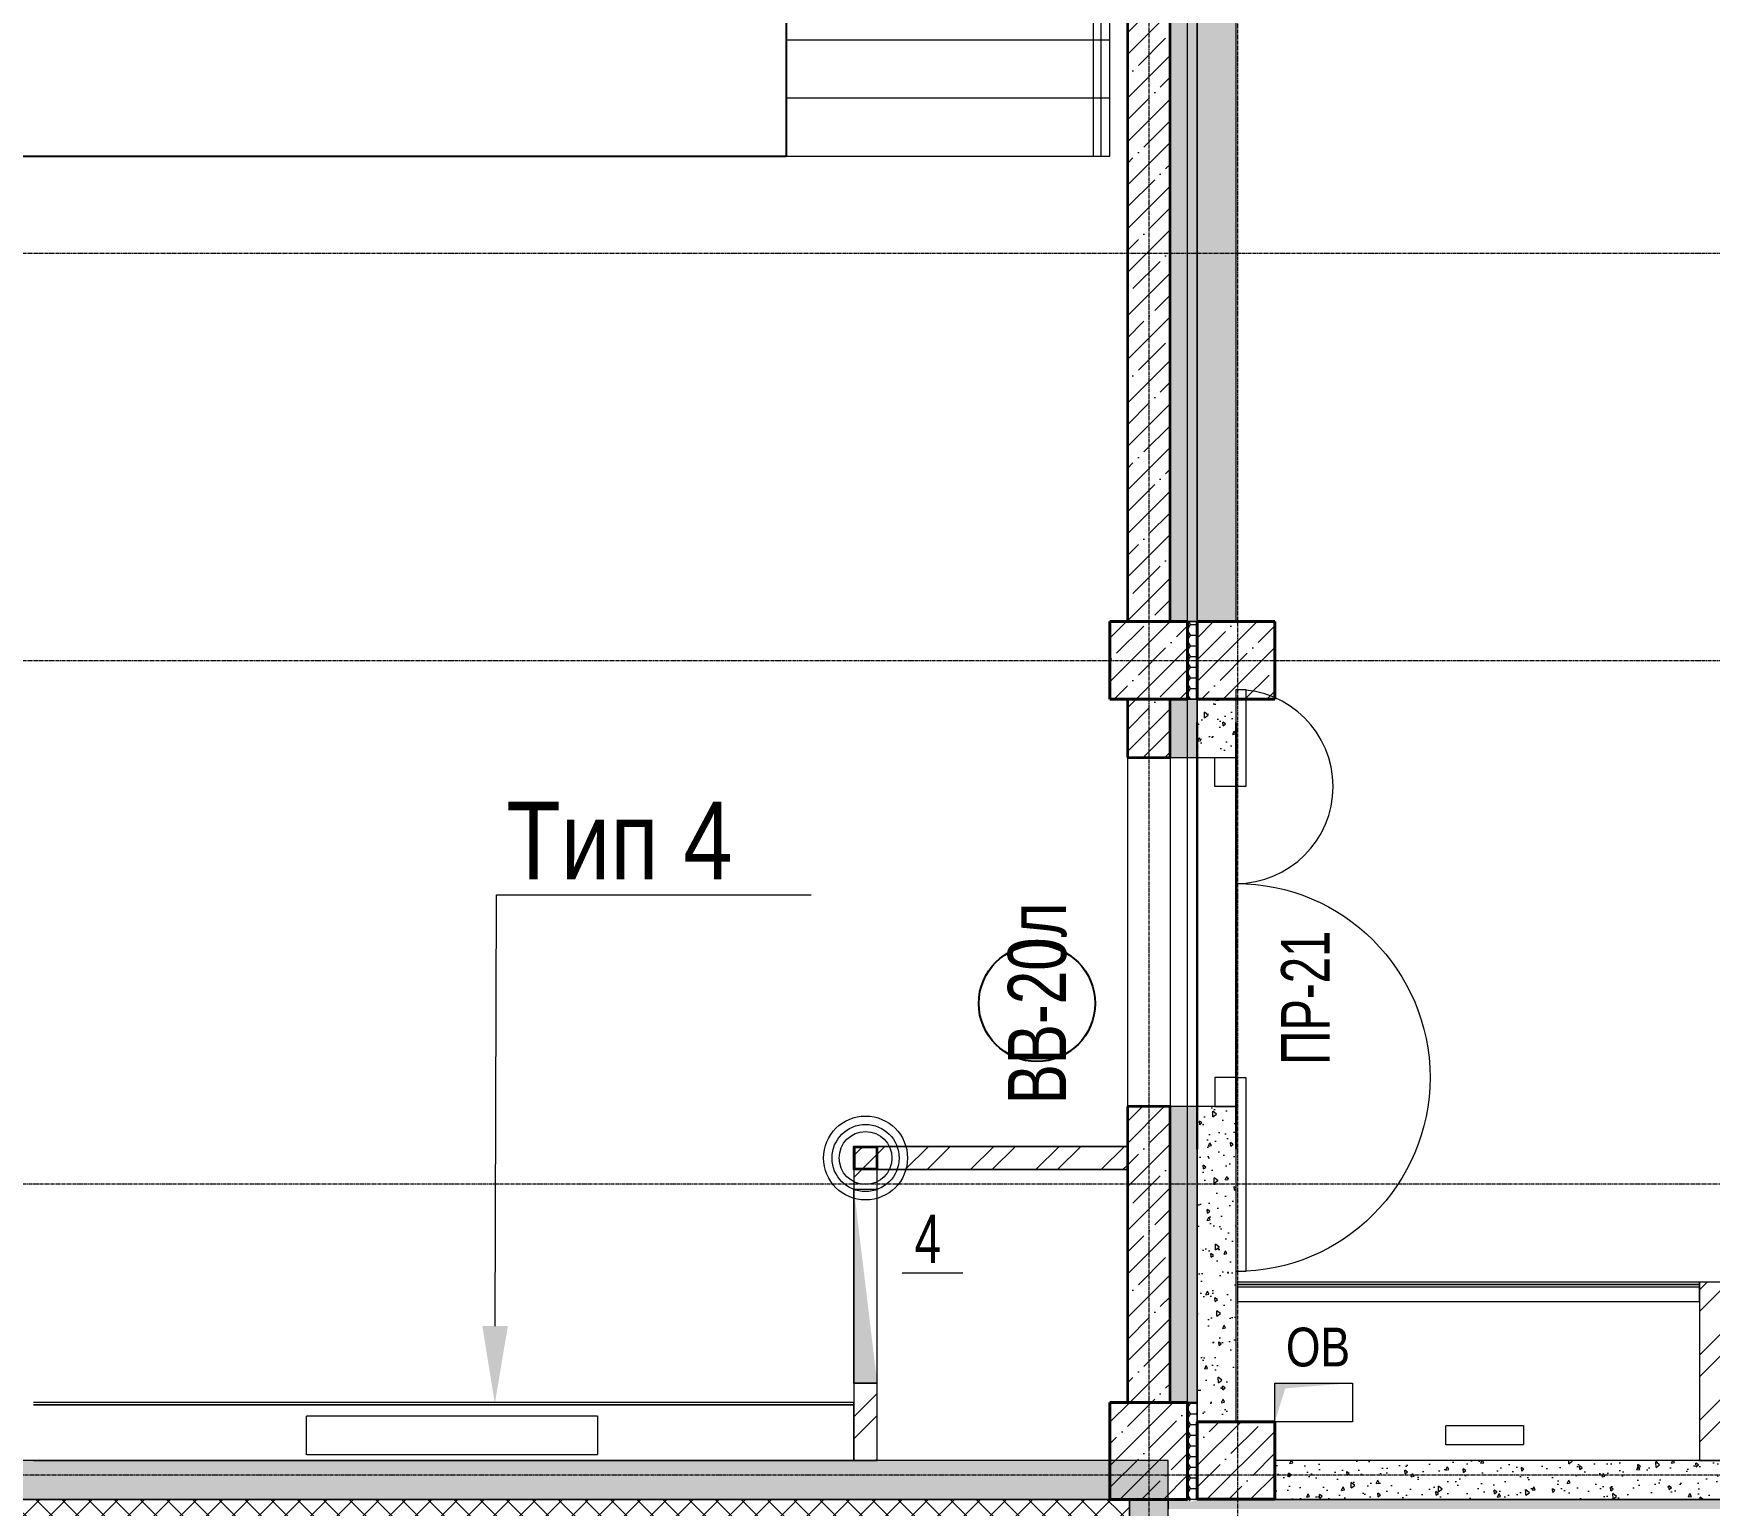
# Model space of a CAD drawing. Header units: millimetres. Extents: x -65509 to 912790, y 446 to 713294.
# Drawn here: x 182045 to 190686, y 195819 to 203407 of the extents above; entities that cross this region are included whole.
import ezdxf
from ezdxf import colors
from ezdxf.entities.mleader import LeaderData, LeaderLine
from ezdxf.enums import TextEntityAlignment as Align
from ezdxf.math import Vec2, Vec3

# ---------------------------------------------------------------- set-up
doc = ezdxf.new("R2010")
doc.units = ezdxf.units.MM
doc.linetypes.add('CENTER2', pattern=[28.575, 19.05, -3.175, 3.175, -3.175])
doc.linetypes.add('HIDDEN2', pattern=[4.7625, 3.175, -1.5875])
doc.layers.get('Defpoints').update_dxf_attribs({"color": 250})
for name, color, linetype, lineweight in [('A-Wall-Open', 250, 'Continuous', 5), ('АР_Витраж марка', 250, 'Continuous', 9), ('АР_Двери_витраж', 250, 'Continuous', 9), ('АР_Колонны', 250, 'Continuous', 30), ('АР_Отв. марка', 250, 'Continuous', 9), ('АР_Стены ЖБ', 250, 'Continuous', 35), ('АР_Стены кирпич', 250, 'Continuous', 20), ('АР_Стены ПЕНОблок', 250, 'Continuous', 20), ('АР_Стены_дефшов', 250, 'Continuous', 0), ('АР_Утеплитель', 250, 'Continuous', 0), ('АР_Ф_ЛК', 250, 'Continuous', 5), ('АР_Штриховка', 250, 'Continuous', 0), ('Зашивка радиаторов тип 4 (акустик панели_мет.экран с перфор)', 250, 'Continuous', 25), ('Зашивки ГКЛ на всю высоту', 250, 'Continuous', 25), ('КМ_Фахверки', 250, 'Continuous', 25), ('ОВ_Отверстия', 250, 'Continuous', 5), ('ОВ_Отопление', 250, 'Continuous', 5), ('Размеры зашивки ГКЛ', 250, 'Continuous', 0), ('РД_Оси_100', 250, 'Continuous', 0)]:
    doc.layers.add(name, color=color, linetype=linetype, lineweight=lineweight)
for name, color, linetype, lineweight, plot in [('АР_Делит', 250, 'Continuous', 0, False), ('РД_Проем', 250, 'Continuous', 0, False), ('РД_проем_инж перемыч_подсчет', 250, 'Continuous', 30, False)]:
    doc.layers.add(name, color=color, linetype=linetype, lineweight=lineweight, plot=plot)
doc.layers.add('АР_Отопительные приборы', color=1, linetype='HIDDEN2', lineweight=0, true_color=0xff0000)
for name, color, linetype in [('ЛК_Открытая', 250, 'Continuous'), ('РД_Витраж_вн', 250, 'Continuous'), ('РД_Перемычка инж проемов', 250, 'Continuous')]:
    doc.layers.add(name, color=color, linetype=linetype)
doc.styles.add('Arial0', font='arial.ttf')
doc.styles.add('Arial_09', font='ARIALN.TTF', dxfattribs={"width": 0.9})
doc.styles.add('style1', font='ARIALN.TTF')
doc.styles.add('ккк', font='isocpeur.ttf', dxfattribs={"width": 0.85, "oblique": 15})
pattern_1 = [(45, (142195.16, 127275.07), (-112.2532, 112.2532), []), (45, (142307.41, 127275.07), (-112.2532, 112.2532), [198.4375, -39.6875, 0, -39.6875])]
pattern_2 = [(45, (142195.16, 127275.07), (-168.3798, 168.3798), []), (45, (142307.4, 127275.07), (-168.3798, 168.3798), [])]
pattern_3 = [(360, (142195.157, 127275.073), (47.625, 27.4963065), [31.75, -63.5]), (120, (142195.157, 127275.073), (-47.625, 27.496307), [31.75, -63.5]), (60, (142195.157, 127275.073), (1e-07, 54.992613), [-63.5, 31.75])]

# ---------------------------------------------------------------- blocks, each defined once
blk = doc.blocks.new('СОШ_2200_АР_ОСИ_М100_28.05.24')
at = {"layer": 'РД_Оси_100', "linetype": 'CENTER2'}
for p, q in [((-5954.958, 75000), (119910, 75000)), ((-5954.958, 72900), (95715.503, 72900))]:
    blk.add_line(p, q, dxfattribs=at)
for points in [[(45530, 139938.679), (45600, 139538.679), (45600, -6163.457)], [(46060, -6163.105), (46060, 139538.679), (46130, 139938.679)], [(119910, 70200), (-5954.958, 70200)], [(95715.503, 68700), (-5454.958, 68700), (-5954.958, 68850)]]:
    blk.add_lwpolyline(points, dxfattribs=at)
blk = doc.blocks.new('ЛК_открытая 1 эт 1500')
at = {"layer": 'АР_Ф_ЛК', "color": 5, "lineweight": 0}
for p, q in [((-920, 0), (-920, 2654.3)), ((-920, 2400), (-343.1, 2400)), ((-920, 2100), (337.5, 2100)), ((665, 0), (665, 1955.7)), ((705, 0), (705, 1938)), ((750, 0), (750, 1918.2)), ((-920, 1800), (750, 1800)), ((-920, 1500), (750, 1500)), ((-920, 1200), (750, 1200)), ((-920, 900), (750, 900)), ((-920, 600), (750, 600)), ((-920, 300), (750, 300)), ((-920, 0), (750, 0))]:
    blk.add_line(p, q, dxfattribs=at)
blk.add_lwpolyline([(750, 1918.2), (161.9, 2177.4), (-15.5, 2084.9), (110.5, 2370.8), (-66.9, 2278.2), (-920, 2654.3)], dxfattribs=at)
at = {"layer": 'АР_Ф_ЛК', "lineweight": 0}
blk.add_lwpolyline([(-85, 2070.6, 0, 150, 0), (-85, 1604.4, 0, 0, 0), (-85, 0, 0, 0, 0)], format="xyseb", dxfattribs=at)
blk = doc.blocks.new('otv')
at = {"linetype": 'Continuous'}
blk.add_lwpolyline([(0, -1), (0, 0), (1, 0), (1, -1)], close=True, dxfattribs=at)
blk.add_solid([(0, -1), (0, 0), (0.135, -0.137), (1, 0)], dxfattribs=at)
blk = doc.blocks.new('Ф_крпич 120')
at = {"layer": 'АР_Делит', "color": 1}
for radius in [216.3, 173, 136.2]:
    blk.add_circle((60, -60), radius, dxfattribs=at)
at = {"layer": 'КМ_Фахверки'}
blk.add_lwpolyline([(0, 0), (120, 0), (120, -120), (0, -120)], close=True, dxfattribs=at)
at = {"layer": 'КМ_Фахверки', "lineweight": 5}
blk.add_lwpolyline([(6, -6), (114, -6), (114, -114), (6, -114)], close=True, dxfattribs=at)
blk = doc.blocks.new('MOK-МаркаПроема инж.')
blk.add_line((-1.328, -1.754), (1.802, -1.754))
at = {"color": 0, "style": 'Arial0', "width": 0.7}
blk.add_attdef('АР-ПРОЕМ:Коробка', text='', height=2.5, dxfattribs=at).set_placement((0, 0), align=Align.MIDDLE)
blk = doc.blocks.new('МаркаВитража1')
at = {"layer": 'Defpoints'}
blk.add_circle((0, 0), 3, dxfattribs=at)
at = {"color": 0, "linetype": 'ByBlock', "lineweight": -2, "style": 'Arial_09', "width": 0.9}
blk.add_attdef('АР-ОКНО:НАИМЕНОВАНИЕ', text='', height=3, dxfattribs=at).set_placement((0, 0), align=Align.MIDDLE)
blk = doc.blocks.new('MOK-МаркаПеремычки')
at = {"color": 0, "style": 'ккк', "oblique": 15, "width": 0.85}
blk.add_attdef('АР-ПРОЕМ:ПЕРЕМЫЧКА', text='', height=2.5, dxfattribs=at).set_placement((0, 0), align=Align.MIDDLE)

msp = doc.modelspace()

# ---------------------------------------------------------------- hatches: boundary and pattern name
at = {"layer": 'АР_Штриховка', "linetype": 'Continuous', "lineweight": 5}
h = msp.add_hatch(dxfattribs=at)
h.set_pattern_fill('ANSI35', color=256, scale=25, angle=-360, style=0)
h.set_pattern_definition([(45, (142195.16, 127275.07), (-112.2532, 112.2532), []), (45, (142307.41, 127275.07), (-112.2532, 112.2532), [198.4375, -39.6875, 0, -39.6875])])
h.paths.add_polyline_path([(187905.157, 205975.073), (187685.157, 205975.073), (187685.157, 200375.073), (187905.157, 200375.073)], flags=0)
at = {"layer": 'АР_Штриховка', "linetype": 'Continuous', "lineweight": 0}
h = msp.add_hatch(dxfattribs=at)
h.set_pattern_fill('HONEY', color=256, scale=10, angle=-360, style=0)
h.set_pattern_definition(pattern_3)
h.paths.add_polyline_path([(188045.157, 205975.073), (187905.157, 205975.073), (187905.157, 200375.073), (188045.157, 200375.073)], flags=0)
h = msp.add_hatch(dxfattribs=at)
h.set_pattern_fill('AR-CONC', color=256, angle=-315, style=0)
h.set_pattern_definition([(95, (142195.16, 127275.07), (140.09465, 117.55338), [19.05, -209.55]), (40, (142195.16, 127275.07), (-160.01845, 110.17673), [15.24, -167.6406]), (145.45144, (142206.83, 127284.87), (-19.9238, 227.7301), [16.19, -178.09024]), (91.1842, (142159.24, 127311), (221.41024, 161.9534), [28.575, -314.325]), (141.63556, (142177.7, 127324.5), (-7.0866, 342.8268), [24.285, -267.1356]), (36.18415, (142159.24, 127311), (-7.0866, 342.8268), [22.86, -251.4597]), (66, (142186.18, 127319.97), (179.51998, 34.89515), [19.05, -209.55]), (11, (142186.18, 127319.97), (-86.53993, 173.9412), [15.24, -167.64]), (116.45145, (142201.14, 127322.88), (92.98005, 208.83634), [16.19, -178.08994]), (82.5, (142195.16, 127275.07), (-57.60547, 61.973414), [0, -165.608, 0, -170.18, 0, -168.275]), (52.5, (142195.16, 127275.07), (-23.58973, 118.087), [0, -97.028, 0, -161.798, 0, -64.135]), (12.5, (142155.105, 127235.02), (99.927863, 91.826196), [0, -63.5, 0, -198.12, 0, -262.89]), (2.5, (142137.14, 127217.06), (86.7639, 122.7224), [0, -82.55, 0, -131.572, 0, -186.69])])
h.paths.add_polyline_path([(188245.383, 205975.077), (188045.383, 205975.073), (188045.513, 200375.073), (188245.513, 200375.077)], flags=0)
at = {"layer": 'АР_Штриховка', "linetype": 'Continuous', "lineweight": 5}
h = msp.add_hatch(dxfattribs=at)
h.set_pattern_fill('ANSI35', color=256, scale=25, style=0)
h.set_pattern_definition(pattern_1)
h.paths.add_polyline_path([(187595.157, 199975.073), (187995.157, 199975.073), (187995.157, 200375.073), (187595.157, 200375.073)], flags=0)
at = {"layer": 'АР_Штриховка', "linetype": 'Continuous', "lineweight": 0}
h = msp.add_hatch(dxfattribs=at)
h.set_pattern_fill('HONEY', color=256, scale=10, angle=-360, style=0)
h.set_pattern_definition(pattern_3)
h.paths.add_polyline_path([(188045.157, 200375.073), (187995.157, 200375.073), (187995.157, 199975.073), (188045.157, 199975.073)], flags=0)
at = {"layer": 'АР_Штриховка', "linetype": 'Continuous', "lineweight": 5}
h = msp.add_hatch(dxfattribs=at)
h.set_pattern_fill('ANSI35', color=256, scale=25, style=0)
h.set_pattern_definition(pattern_1)
h.paths.add_polyline_path([(188045.307, 199975.073), (188445.307, 199975.073), (188445.307, 200375.073), (188045.307, 200375.073)], flags=0)
h = msp.add_hatch(dxfattribs=at)
h.set_pattern_fill('ANSI35', color=256, scale=25, angle=-360, style=0)
h.set_pattern_definition(pattern_1)
h.paths.add_polyline_path([(187905.157, 199975.073), (187685.157, 199975.073), (187685.157, 199675.073), (187905.157, 199675.073)], flags=0)
h.paths.add_polyline_path([(187905.157, 197875.073), (187685.157, 197875.073), (187685.157, 196350.073), (187905.157, 196350.073)], flags=0)
at = {"layer": 'АР_Штриховка', "linetype": 'Continuous', "lineweight": 0}
h = msp.add_hatch(dxfattribs=at)
h.set_pattern_fill('HONEY', color=256, scale=10, angle=-360, style=0)
h.set_pattern_definition(pattern_3)
h.paths.add_polyline_path([(188045.157, 199975.073), (187905.157, 199975.073), (187905.157, 199675.068), (188045.157, 199675.068)], flags=0)
h.paths.add_polyline_path([(188045.157, 197875.065), (187905.157, 197875.065), (187905.157, 196350.073), (188045.157, 196350.073)], flags=0)
h = msp.add_hatch(dxfattribs=at)
h.set_pattern_fill('AR-CONC', color=256, angle=-315, style=0)
h.set_pattern_definition([(95, (142195.16, 127275.07), (140.09465, 117.55338), [19.05, -209.55]), (40, (142195.16, 127275.07), (-160.01845, 110.17673), [15.24, -167.6406]), (145.45144, (142206.83, 127284.87), (-19.9238, 227.7301), [16.19, -178.09024]), (91.1842, (142159.24, 127311), (221.41024, 161.9534), [28.575, -314.325]), (141.63556, (142177.7, 127324.5), (-7.0866, 342.8268), [24.285, -267.1356]), (36.18415, (142159.24, 127311), (-7.0866, 342.8268), [22.86, -251.4597]), (66, (142186.18, 127319.97), (179.51998, 34.89515), [19.05, -209.55]), (11, (142186.18, 127319.97), (-86.53993, 173.9412), [15.24, -167.64]), (116.45145, (142201.14, 127322.88), (92.98005, 208.83634), [16.19, -178.08994]), (82.5, (142195.16, 127275.07), (-57.60547, 61.973414), [0, -165.608, 0, -170.18, 0, -168.275]), (52.5, (142195.16, 127275.07), (-23.58973, 118.087), [0, -97.028, 0, -161.798, 0, -64.135]), (12.5, (142155.105, 127235.02), (99.927863, 91.826196), [0, -63.5, 0, -198.12, 0, -262.89]), (2.5, (142137.14, 127217.06), (86.7639, 122.7224), [0, -82.55, 0, -131.572, 0, -186.69])])
h.paths.add_polyline_path([(188245.382, 199975.081), (188045.382, 199975.073), (188045.394, 199675.074), (188245.394, 199675.082)], flags=0)
h.paths.add_polyline_path([(188245.467, 197875.073), (188045.467, 197875.065), (188045.532, 196250.073), (188245.532, 196250.081)], flags=0)
h = msp.add_hatch(dxfattribs=at)
h.set_pattern_fill('ANSI32', color=256, scale=25, style=0)
h.set_pattern_definition([(45, (142195.16, 127275.07), (-168.3798, 168.3798), []), (45, (142307.4, 127275.07), (-168.3798, 168.3798), [])])
h.paths.add_polyline_path([(186275.157, 196050.077), (186395.157, 196050.077), (186395.157, 196450.073), (186275.157, 196450.073)], flags=0)
h.paths.add_polyline_path([(186275.157, 197450.073), (186395.157, 197450.073), (186395.157, 197550.073), (186275.157, 197670.073)], flags=0)
h = msp.add_hatch(dxfattribs=at)
h.set_pattern_fill('ANSI32', color=256, scale=25, style=0)
h.set_pattern_definition(pattern_2)
h.paths.add_polyline_path([(186275.157, 197670.073), (186395.157, 197550.073), (187685.157, 197550.073), (187685.157, 197670.073)], flags=0)
h = msp.add_hatch(dxfattribs=at)
h.set_pattern_fill('ANSI32', color=256, scale=25, style=0)
h.set_pattern_definition([(45, (142195.16, 127275.07), (-168.3798, 168.3798), []), (45, (142307.4, 127275.07), (-168.3798, 168.3798), [])])
h.paths.add_polyline_path([(190635.15, 196050.079), (190755.15, 196050.079), (190755.15, 196850.073), (190635.15, 196970.073)], flags=0)
h = msp.add_hatch(dxfattribs=at)
h.set_pattern_fill('ANSI32', color=256, scale=25, style=0)
h.set_pattern_definition(pattern_2)
h.paths.add_polyline_path([(190635.15, 196970.073), (190755.15, 196850.073), (192235.157, 196850.073), (192355.157, 196970.073)], flags=0)
at = {"layer": 'АР_Штриховка', "linetype": 'Continuous', "lineweight": 5}
h = msp.add_hatch(dxfattribs=at)
h.set_pattern_fill('ANSI35', color=256, scale=25, style=0)
h.set_pattern_definition(pattern_1)
h.paths.add_polyline_path([(187595.157, 195850.073), (187995.157, 195850.073), (187995.157, 196350.073), (187595.157, 196350.073)], flags=0)
at = {"layer": 'АР_Штриховка', "linetype": 'Continuous', "lineweight": 0}
h = msp.add_hatch(dxfattribs=at)
h.set_pattern_fill('HONEY', color=256, scale=10, angle=-360, style=0)
h.set_pattern_definition([(360, (142195.157, 127275.073), (47.625, 27.496306), [31.75, -63.5]), (120, (142195.157, 127275.073), (-47.625, 27.496307), [31.75, -63.5]), (60, (142195.157, 127275.073), (1e-07, 54.992613), [-63.5, 31.75])])
h.paths.add_polyline_path([(188045.157, 196350.088), (187995.157, 196350.073), (187995.309, 195850.073), (188011.98, 195837.573), (188045.309, 195850.073)], flags=0)
at = {"layer": 'АР_Штриховка', "linetype": 'Continuous', "lineweight": 5}
h = msp.add_hatch(dxfattribs=at)
h.set_pattern_fill('ANSI35', color=256, scale=25, style=0)
h.set_pattern_definition(pattern_1)
h.paths.add_polyline_path([(188045.307, 195850.554), (188445.307, 195850.554), (188445.307, 196250.554), (188045.307, 196250.554)], flags=0)
at = {"layer": 'АР_Штриховка', "linetype": 'Continuous', "lineweight": 0}
h = msp.add_hatch(dxfattribs=at)
h.set_pattern_fill('AR-CONC', color=256, style=0)
h.set_pattern_definition([(50, (142195.16, 127275.07), (182.18467, -15.93909), [19.05, -209.55]), (355, (142195.16, 127275.07), (-35.24342, 191.05685), [15.24, -167.6406]), (100.45144, (142210.34, 127273.74), (146.94125, 175.11775), [16.19, -178.09024]), (46.1842, (142195.16, 127325.87), (271.07904, -42.0423), [28.575, -314.325]), (96.63556, (142217.75, 127322.37), (237.4041, 247.4261), [24.285, -267.1356]), (351.18415, (142195.16, 127325.87), (237.4041, 247.4261), [22.86, -251.4597]), (21, (142220.56, 127313.17), (151.6144, -102.2652), [19.05, -209.55]), (326, (142220.56, 127313.17), (61.80203, 184.18797), [15.24, -167.64]), (71.45145, (142233.2, 127304.65), (213.41642, 81.92277), [16.19, -178.08994]), (37.5, (142195.16, 127275.07), (3.088603, 84.55504), [0, -165.608, 0, -170.18, 0, -168.275]), (7.5, (142195.16, 127275.07), (66.81966, 100.18057), [0, -97.028, 0, -161.798, 0, -64.135]), (327.5, (142138.515, 127275.07), (135.590595, -5.728744), [0, -63.5, 0, -198.12, 0, -262.89]), (317.5, (142113.12, 127275.07), (148.12918, 25.42649), [0, -82.55, 0, -131.572, 0, -186.69])])
h.paths.add_polyline_path([(187695.157, 195850.077), (187895.157, 196050.077), (168995.157, 196050.077), (168995.157, 195850.077)], flags=0)
h.paths.add_polyline_path([(166595.157, 195850.077), (166595.157, 196050.077), (165690.158, 196050.077), (165690.158, 195850.077)], flags=0)
h.paths.add_polyline_path([(163290.158, 195850.077), (163290.158, 196050.077), (162195.157, 196050.077), (162395.157, 195850.077)], flags=0)
h = msp.add_hatch(dxfattribs=at)
h.set_pattern_fill('AR-CONC', color=256, style=0)
h.set_pattern_definition([(50, (142195.16, 127275.07), (182.18467, -15.93909), [19.05, -209.55]), (355, (142195.16, 127275.07), (-35.24342, 191.05685), [15.24, -167.6406]), (100.45144, (142210.34, 127273.74), (146.94125, 175.11775), [16.19, -178.09024]), (46.1842, (142195.16, 127325.87), (271.07904, -42.0423), [28.575, -314.325]), (96.63556, (142217.75, 127322.37), (237.4041, 247.4261), [24.285, -267.1356]), (351.18415, (142195.16, 127325.87), (237.4041, 247.4261), [22.86, -251.4597]), (21, (142220.56, 127313.17), (151.6144, -102.2652), [19.05, -209.55]), (326, (142220.56, 127313.17), (61.80203, 184.18797), [15.24, -167.64]), (71.45144, (142233.2, 127304.65), (213.41642, 81.92277), [16.19, -178.08994]), (37.5, (142195.16, 127275.07), (3.088603, 84.55504), [0, -165.608, 0, -170.18, 0, -168.275]), (7.5, (142195.16, 127275.07), (66.81966, 100.18057), [0, -97.028, 0, -161.798, 0, -64.135]), (327.5, (142138.515, 127275.07), (135.590595, -5.728744), [0, -63.5, 0, -198.12, 0, -262.89]), (317.5, (142113.12, 127275.07), (148.12918, 25.42649), [0, -82.55, 0, -131.572, 0, -186.69])])
h.paths.add_polyline_path([(187695.157, 186475.073), (187895.157, 186475.073), (187895.157, 187275.073), (187695.157, 187275.073)], flags=0)
h.paths.add_polyline_path([(187695.157, 190575.073), (187895.157, 190575.073), (187895.157, 191475.073), (187695.157, 191475.073)], flags=0)
h.paths.add_polyline_path([(187695.157, 192675.073), (187895.157, 192675.073), (187895.157, 193575.073), (187695.157, 193575.073)], flags=0)
h.paths.add_polyline_path([(187695.157, 194775.073), (187895.157, 194775.073), (187895.157, 196050.077), (187695.157, 195850.077)], flags=0)
h = msp.add_hatch(dxfattribs=at)
h.set_pattern_fill('AR-CONC', color=256, angle=-315, style=0)
h.set_pattern_definition([(95, (142195.16, 127275.07), (140.09465, 117.55338), [19.05, -209.55]), (40, (142195.16, 127275.07), (-160.01845, 110.17673), [15.24, -167.6406]), (145.45144, (142206.83, 127284.87), (-19.9238, 227.7301), [16.19, -178.09024]), (91.1842, (142159.24, 127311), (221.41024, 161.9534), [28.575, -314.325]), (141.63556, (142177.7, 127324.5), (-7.0866, 342.8268), [24.285, -267.1356]), (36.18415, (142159.24, 127311), (-7.0866, 342.8268), [22.86, -251.4597]), (66, (142186.18, 127319.97), (179.51998, 34.89515), [19.05, -209.55]), (11, (142186.18, 127319.97), (-86.53993, 173.9412), [15.24, -167.64]), (116.45145, (142201.14, 127322.88), (92.98005, 208.83634), [16.19, -178.08994]), (82.5, (142195.16, 127275.07), (-57.60547, 61.973414), [0, -165.608, 0, -170.18, 0, -168.275]), (52.5, (142195.16, 127275.07), (-23.58973, 118.087), [0, -97.028, 0, -161.798, 0, -64.135]), (12.5, (142155.105, 127235.02), (99.927863, 91.826196), [0, -63.5, 0, -198.12, 0, -262.89]), (2.5, (142137.14, 127217.06), (86.7639, 122.7224), [0, -82.55, 0, -131.572, 0, -186.69])])
h.paths.add_polyline_path([(191955.158, 195850.077), (191955.149, 196050.077), (188445.157, 196049.927), (188445.166, 195849.927)], flags=0)
h = msp.add_hatch(dxfattribs=at)
h.set_pattern_fill('ANSI37', color=256, scale=30, style=0)
h.set_pattern_definition([(45, (142195.16, 127275.07), (-67.35192, 67.35192), []), (135, (142195.16, 127275.07), (-67.35192, -67.35192), [])])
h.paths.add_polyline_path([(187545.157, 195700.077), (187695.157, 195850.077), (168995.157, 195850.077), (168995.157, 195700.077)], flags=0)
h.paths.add_polyline_path([(166595.157, 195700.077), (166595.157, 195850.077), (165690.158, 195850.077), (165690.158, 195700.077)], flags=0)
h.paths.add_polyline_path([(163290.158, 195700.077), (163290.158, 195850.077), (162395.157, 195850.077), (162545.157, 195700.077)], flags=0)
h = msp.add_hatch(dxfattribs=at)
h.set_pattern_fill('ANSI37', color=256, scale=30, style=0)
h.set_pattern_definition([(45, (142195.16, 127275.07), (-67.35192, 67.35192), []), (135, (142195.16, 127275.07), (-67.35192, -67.35192), [])])
h.paths.add_polyline_path([(187545.157, 186475.073), (187695.157, 186475.073), (187695.157, 187275.073), (187545.157, 187275.073)], flags=0)
h.paths.add_polyline_path([(187545.157, 190575.073), (187695.157, 190575.073), (187695.157, 191475.073), (187545.157, 191475.073)], flags=0)
h.paths.add_polyline_path([(187545.157, 192675.073), (187695.157, 192675.073), (187695.157, 193575.073), (187545.157, 193575.073)], flags=0)
h.paths.add_polyline_path([(187545.157, 194775.073), (187695.157, 194775.073), (187695.157, 195850.077), (187545.157, 195700.077)], flags=0)
h = msp.add_hatch(dxfattribs=at)
h.set_pattern_fill('HONEY', color=256, scale=10, style=0)
h.set_pattern_definition([(360, (142195.157, 127275.073), (47.625, 27.4963064), [31.75, -63.5]), (120, (142195.157, 127275.073), (-47.625, 27.496307), [31.75, -63.5]), (60, (142195.157, 127275.073), (1e-07, 54.992613), [-63.5, 31.75])])
h.paths.add_polyline_path([(187895.157, 195850.073), (187895.157, 195800.073), (187995.325, 195800.073), (188011.98, 195837.573), (187995.309, 195850.073)], flags=0)
h.paths.add_polyline_path([(188045.309, 195850.073), (188011.98, 195837.573), (187995.325, 195800.073), (196655.157, 195800.073), (196655.157, 195850.073)], flags=0)
h.paths.add_polyline_path([(198535.157, 195850.073), (198535.157, 195800.073), (207995.156, 195800.073), (207995.156, 195850.073)], flags=0)
at = {"layer": 'ОВ_Отверстия', "linetype": 'Continuous', "lineweight": 5}
for points in [[(186275.157, 197450.073), (186275.157, 196450.073), (186335.157, 196950.073)], [(186275.157, 196450.073), (186395.157, 196450.073), (186335.157, 196950.073)]]:
    msp.add_hatch(color=256, dxfattribs=at).paths.add_polyline_path(points, flags=0)

# ---------------------------------------------------------------- linework, layer by layer
at = {"layer": 'A-Wall-Open', "linetype": 'Continuous', "lineweight": 5}
for p, q in [((187685.157, 199675.073), (187685.157, 197875.073)), ((187905.157, 199675.073), (187905.157, 197875.073))]:
    msp.add_line(p, q, dxfattribs=at)
at = {"layer": 'АР_Двери_витраж', "linetype": 'Continuous', "lineweight": 9}
for points in [[(188245.38, 200025.082), (188295.38, 200025.084), (188295.4, 199525.084), (188245.4, 199525.082)], [(188135.4, 199525.078), (188135.394, 199675.078), (188245.394, 199675.082), (188245.4, 199525.082)], [(188135.461, 198025.078), (188135.467, 197875.078), (188245.467, 197875.082), (188245.461, 198025.082)], [(188245.461, 198025.082), (188295.461, 198025.084), (188295.501, 197025.084), (188245.501, 197025.082)]]:
    msp.add_lwpolyline(points, close=True, dxfattribs=at)
msp.add_arc((188245.4, 199525.082), 500, 270.0023095, 90.0023095, dxfattribs=at)
at = {"layer": 'АР_Двери_витраж', "linetype": 'Continuous', "lineweight": 9, "extrusion": (0, 0, -1)}
msp.add_arc((-188245.461, 198025.082), 1000, 89.9976905, 269.9976905, dxfattribs=at)
at = {"layer": 'АР_Колонны', "linetype": 'HIDDEN2', "lineweight": 25}
for p, q in [((187595.157, 200375.073), (187995.157, 200375.073)), ((187595.157, 199975.073), (187595.157, 200375.073)), ((187995.157, 200375.073), (187995.157, 199975.073)), ((188045.307, 200375.073), (188445.307, 200375.073)), ((188045.307, 199975.073), (188045.307, 200375.073)), ((188445.307, 200375.073), (188445.307, 199975.073)), ((187995.157, 199975.073), (187595.157, 199975.073)), ((188445.307, 199975.073), (188045.307, 199975.073)), ((187595.157, 196350.073), (187995.157, 196350.073)), ((187595.157, 195850.073), (187595.157, 196350.073)), ((187995.157, 196350.073), (187995.157, 195850.073)), ((188045.307, 196250.554), (188445.307, 196250.554)), ((188045.307, 195850.554), (188045.307, 196250.554)), ((188445.307, 196250.554), (188445.307, 195850.554)), ((187995.157, 195850.073), (187595.157, 195850.073)), ((188445.307, 195850.554), (188045.307, 195850.554))]:
    msp.add_line(p, q, dxfattribs=at)
at = {"layer": 'АР_Колонны', "linetype": 'Continuous', "lineweight": 35}
for p, q in [((187595.157, 200375.073), (187995.157, 200375.073)), ((187595.157, 199975.073), (187595.157, 200375.073)), ((187995.157, 199975.073), (187995.157, 200375.073)), ((188045.307, 200375.073), (188445.307, 200375.073)), ((188045.307, 199975.073), (188045.307, 200375.073)), ((188445.307, 199975.073), (188445.307, 200375.073)), ((187595.157, 199975.073), (187995.157, 199975.073)), ((188045.307, 199975.073), (188445.307, 199975.073)), ((187595.157, 196350.073), (187995.157, 196350.073)), ((187595.157, 195850.073), (187595.157, 196350.073)), ((187995.157, 195850.073), (187995.157, 196350.073)), ((188045.307, 196250.554), (188445.307, 196250.554)), ((188045.307, 195850.554), (188045.307, 196250.554)), ((188445.307, 195850.554), (188445.307, 196250.554)), ((187595.157, 195850.073), (187995.157, 195850.073)), ((188045.307, 195850.554), (188445.307, 195850.554))]:
    msp.add_line(p, q, dxfattribs=at)
at = {"layer": 'АР_Колонны', "lineweight": 9}
msp.add_lwpolyline([(188045.382, 227875.073), (188045.533, 195850.076), (187995.309, 195850.076), (187995.157, 227875.073)], close=True, dxfattribs=at)
at = {"layer": 'АР_Отопительные приборы'}
for points in [[(183452.746, 196280.077), (184952.746, 196280.077), (184952.746, 196080.077), (183452.746, 196080.077)], [(189727.426, 196131.27), (189327.426, 196131.27), (189327.426, 196231.27), (189727.426, 196231.27)]]:
    msp.add_lwpolyline(points, close=True, dxfattribs=at)
at = {"layer": 'АР_Стены ЖБ', "linetype": 'Continuous', "lineweight": 35}
for p, q in [((187685.157, 205975.073), (187685.157, 200375.073)), ((187905.157, 200375.073), (187905.157, 205975.073)), ((187685.157, 200375.073), (187905.157, 200375.073)), ((187905.157, 199975.073), (187685.157, 199975.073)), ((187685.157, 199975.073), (187685.157, 199675.073)), ((187905.157, 199675.073), (187905.157, 199975.073)), ((187685.157, 199675.073), (187905.157, 199675.073)), ((187905.157, 197875.073), (187685.157, 197875.073)), ((187685.157, 197875.073), (187685.157, 196350.073)), ((187905.157, 196350.073), (187905.157, 197875.073)), ((187685.157, 196350.073), (187905.157, 196350.073))]:
    msp.add_line(p, q, dxfattribs=at)
at = {"layer": 'АР_Стены ЖБ', "linetype": 'Continuous', "lineweight": 40}
for p, q in [((187995.157, 200375.073), (187595.157, 200375.073)), ((187595.157, 200375.073), (187595.157, 199975.073)), ((187995.157, 199975.073), (187995.157, 200375.073)), ((188445.307, 200375.073), (188045.307, 200375.073)), ((188045.307, 200375.073), (188045.307, 199975.073)), ((188445.307, 199975.073), (188445.307, 200375.073)), ((187595.157, 199975.073), (187995.157, 199975.073)), ((188045.307, 199975.073), (188445.307, 199975.073)), ((187995.157, 196350.073), (187595.157, 196350.073)), ((187595.157, 196350.073), (187595.157, 195850.073)), ((187995.157, 195850.073), (187995.157, 196350.073)), ((188445.307, 196250.554), (188045.307, 196250.554)), ((188045.307, 196250.554), (188045.307, 195850.554)), ((188445.307, 195850.554), (188445.307, 196250.554)), ((187595.157, 195850.073), (187995.157, 195850.073)), ((188045.307, 195850.554), (188445.307, 195850.554))]:
    msp.add_line(p, q, dxfattribs=at)
at = {"layer": 'АР_Стены кирпич', "linetype": 'Continuous', "lineweight": 20}
for p, q in [((186275.157, 197670.073), (186275.157, 197450.073)), ((187685.157, 197670.073), (186275.157, 197670.073)), ((187685.157, 197550.073), (187685.157, 197670.073)), ((186395.157, 197450.073), (186395.157, 197550.073)), ((186395.157, 197550.073), (187685.157, 197550.073)), ((186275.157, 197450.073), (186395.157, 197450.073)), ((190635.15, 196970.073), (190635.15, 196050.079)), ((192355.157, 196970.073), (190635.15, 196970.073)), ((186395.157, 196450.073), (186275.157, 196450.073)), ((186275.157, 196450.073), (186275.157, 196050.077)), ((186395.157, 196050.077), (186395.157, 196450.073)), ((186275.157, 196050.077), (186395.157, 196050.077)), ((190635.15, 196050.079), (190755.15, 196050.079))]:
    msp.add_line(p, q, dxfattribs=at)
at = {"layer": 'АР_Стены кирпич', "linetype": 'Continuous', "lineweight": 0}
for p, q in [((186275.157, 197450.073), (186275.157, 196450.073)), ((186395.157, 196450.073), (186395.157, 197450.073))]:
    msp.add_line(p, q, dxfattribs=at)
at = {"layer": 'АР_Стены ПЕНОблок', "linetype": 'Continuous', "lineweight": 20}
for p, q in [((188045.383, 205975.073), (188045.513, 200375.073)), ((188245.513, 200375.077), (188245.383, 205975.077)), ((188045.513, 200375.073), (188245.513, 200375.077)), ((188245.382, 199975.081), (188045.382, 199975.073)), ((188045.382, 199975.073), (188045.394, 199675.074)), ((188245.394, 199675.082), (188245.382, 199975.081)), ((188045.394, 199675.074), (188245.394, 199675.082)), ((188245.467, 197875.073), (188045.467, 197875.065)), ((188045.467, 197875.065), (188045.532, 196250.073)), ((188245.532, 196250.081), (188245.467, 197875.073)), ((188045.532, 196250.073), (188245.532, 196250.081)), ((187895.157, 196050.077), (168995.157, 196050.077)), ((187895.157, 194775.073), (187895.157, 196050.077)), ((191955.149, 196050.077), (188445.157, 196049.927)), ((188445.157, 196049.927), (188445.166, 195849.927)), ((168995.157, 195850.077), (187695.157, 195850.077)), ((187695.157, 195850.077), (187695.157, 194775.073)), ((188445.166, 195849.927), (191955.158, 195850.077))]:
    msp.add_line(p, q, dxfattribs=at)
at = {"layer": 'АР_Стены_дефшов', "linetype": 'Continuous', "lineweight": 0}
for p, q in [((187905.157, 205975.073), (187905.157, 200375.073)), ((188045.157, 200375.073), (188045.157, 205975.073)), ((187905.157, 200375.073), (188045.157, 200375.073)), ((188045.157, 200375.073), (187995.157, 200375.073)), ((187995.157, 200375.073), (187995.157, 199975.073)), ((188045.157, 199975.073), (188045.157, 200375.073)), ((188045.157, 199975.073), (187905.157, 199975.073)), ((187905.157, 199975.073), (187905.157, 199675.068)), ((187995.157, 199975.073), (188045.157, 199975.073)), ((188045.157, 199675.068), (188045.157, 199975.073)), ((187905.157, 199675.068), (188045.157, 199675.068)), ((187905.157, 199675.068), (187905.157, 197875.065)), ((188045.157, 199675.068), (188045.157, 197875.065)), ((188045.157, 197875.065), (187905.157, 197875.065)), ((187905.157, 197875.065), (187905.157, 196350.073)), ((188045.157, 196350.073), (188045.157, 197875.065)), ((187905.157, 196350.073), (188045.157, 196350.073)), ((188045.157, 196350.088), (187995.157, 196350.073)), ((187995.157, 196350.073), (187995.309, 195850.073)), ((188045.309, 195850.073), (188045.157, 196350.088)), ((187895.157, 195850.073), (187895.157, 195800.073)), ((187995.309, 195850.073), (187895.157, 195850.073)), ((196655.157, 195850.073), (188045.309, 195850.073))]:
    msp.add_line(p, q, dxfattribs=at)
at = {"layer": 'АР_Утеплитель', "linetype": 'Continuous', "lineweight": 0}
for p, q in [((187695.157, 195850.077), (168995.157, 195850.077)), ((187695.157, 194775.073), (187695.157, 195850.077))]:
    msp.add_line(p, q, dxfattribs=at)
at = {"layer": 'Зашивка радиаторов тип 4 (акустик панели_мет.экран с перфор)', "linetype": 'Continuous', "lineweight": 0}
for p, q in [((186275.157, 196350.075), (182045.157, 196350.077)), ((186275.157, 196337.575), (182045.157, 196337.577)), ((182045.157, 196337.577), (186275.157, 196337.575)), ((186275.157, 196337.575), (186275.157, 196350.075)), ((186275.157, 196050.075), (186275.157, 196337.575)), ((182045.157, 196050.077), (186275.157, 196050.075))]:
    msp.add_line(p, q, dxfattribs=at)
at = {"layer": 'Зашивки ГКЛ на всю высоту', "linetype": 'Continuous', "lineweight": 0}
for p, q in [((190635.15, 196970.073), (188255.157, 196969.817)), ((188255.168, 196869.817), (188255.157, 196969.817)), ((188255.159, 196957.317), (190635.151, 196957.573)), ((190635.151, 196957.573), (188255.159, 196957.317)), ((188255.16, 196944.817), (190635.153, 196945.073)), ((190635.153, 196945.073), (188255.16, 196944.817)), ((190635.153, 196945.073), (190635.15, 196970.073)), ((190635.161, 196870.073), (190635.153, 196945.073)), ((188255.168, 196869.817), (190635.161, 196870.073))]:
    msp.add_line(p, q, dxfattribs=at)
at = {"layer": 'КМ_Фахверки', "lineweight": 5}
msp.add_lwpolyline([(212895.157, 195850.073), (236595.157, 195849.49), (236595.157, 127175.073), (256895.157, 127175.073), (256895.126, 262175.073), (215195.161, 262175.073), (215195.161, 256175.073), (179595.157, 256175.073), (179595.157, 227875.073), (142095.157, 227875.073), (142095.157, 140675.073), (169895.157, 140675.073), (169895.157, 153775.073), (162395.157, 153775.073), (162395.157, 195850.073), (187695.157, 195850.073), (187695.157, 127175.073), (225395.157, 127175.073), (225395.157, 140875.073), (207995.156, 140875.08), (207995.156, 195850.073), (212896.745, 195850.073)], dxfattribs=at)
at = {"layer": 'КМ_Фахверки', "lineweight": 13}
for points in [[(186395.157, 197670.073), (187685.157, 197670.073), (187685.157, 197550.073), (186395.157, 197550.073)], [(186275.157, 197550.073), (186275.157, 196050.077), (186395.157, 196050.077), (186395.157, 197550.073)]]:
    msp.add_lwpolyline(points, close=True, dxfattribs=at)
at = {"layer": 'ЛК_Открытая'}
for p in [(185925.157, 210140.379), (171665.157, 202775.073)]:
    msp.add_line(p, (185925.157, 202775.073), dxfattribs=at)
at = {"layer": 'ОВ_Отверстия', "linetype": 'Continuous', "lineweight": 9}
for p, q in [((186275.157, 196450.073), (186275.157, 197450.073)), ((186275.157, 197450.073), (186395.157, 197450.073)), ((186395.157, 196450.073), (186395.157, 197450.073)), ((186275.157, 196450.073), (186395.157, 196450.073))]:
    msp.add_line(p, q, dxfattribs=at)
at = {"layer": 'РД_Витраж_вн', "linetype": 'Continuous', "lineweight": -3}
for p, q in [((188045.394, 199675.065), (188045.467, 197875.065)), ((188245.394, 199675.073), (188245.467, 197875.073))]:
    msp.add_line(p, q, dxfattribs=at)
at = {"layer": 'РД_Проем', "linetype": 'Continuous', "lineweight": 0}
for p, q in [((188045.467, 197875.068), (188045.394, 199675.068)), ((188245.467, 197875.076), (188245.394, 199675.076))]:
    msp.add_line(p, q, dxfattribs=at)
at = {"layer": 'РД_проем_инж перемыч_подсчет', "linetype": 'Continuous', "lineweight": 30}
for p, q in [((188045.387, 199855.069), (188045.476, 197655.069)), ((188245.387, 199855.077), (188245.476, 197655.077))]:
    msp.add_line(p, q, dxfattribs=at)

# ---------------------------------------------------------------- block references
at = {"layer": 'АР_Витраж марка', "linetype": 'Continuous', "lineweight": 9, "xscale": 100, "yscale": 100, "zscale": 100, "rotation": 89.99999999999999}
msp.add_blockref('МаркаВитража1', (187218.836, 198407.38), dxfattribs=at).add_auto_attribs({'АР-ОКНО:НАИМЕНОВАНИЕ': 'ВВ-20л'})
at = {"layer": 'АР_Отв. марка', "linetype": 'Continuous', "lineweight": 9, "xscale": 100, "yscale": 100, "zscale": 100}
msp.add_blockref('MOK-МаркаПроема инж.', (186655.997, 197193.465, -120), dxfattribs=at).add_auto_attribs({'АР-ПРОЕМ:Коробка': '4'})
at = {"layer": 'КМ_Фахверки', "rotation": 270}
msp.add_blockref('Ф_крпич 120', (186395.157, 197670.073), dxfattribs=at)
at = {"layer": 'ЛК_Открытая'}
msp.add_blockref('ЛК_открытая 1 эт 1500', (186845.157, 202775.073), dxfattribs=at)
at = {"layer": 'ОВ_Отопление', "xscale": 400, "yscale": 200}
msp.add_blockref('otv', (188445.157, 196450.073), dxfattribs=at)
at = {"layer": 'РД_Оси_100'}
msp.add_blockref('СОШ_2200_АР_ОСИ_М100_28.05.24', (142195.157, 127275.073), dxfattribs=at)
at = {"layer": 'РД_Перемычка инж проемов', "linetype": 'Continuous', "lineweight": -3}
ref = msp.add_blockref('MOK-МаркаПеремычки', (188600.765, 198436.686, 200), dxfattribs=dict(at, xscale=100, yscale=100, zscale=100, rotation=89.99999999999999))
ref.add_attrib('АР-ПРОЕМ:ПЕРЕМЫЧКА', 'ПР-21', dxfattribs={"layer": '0', "color": 0, "height": 250, "rotation": 90, "style": 'Arial0', "width": 0.7}).set_placement((188600.765, 198436.686, 200), align=Align.MIDDLE)

# ---------------------------------------------------------------- texts
at = {"layer": 'ОВ_Отопление', "insert": (188667.867, 196634.16), "char_height": 200, "width": 590.00022, "attachment_point": 5, "style": 'style1'}
msp.add_mtext('ОВ', dxfattribs=at)

# ---------------------------------------------------------------- leaders
at = {"layer": 'Размеры зашивки ГКЛ'}
ml = msp.add_multileader_mtext('Standard', dxfattribs=at)
ml.set_content('\\pxsm1;Тип 4 ', color=(0, 0, 138), style='style1')
ml.set_leader_properties(color=256, linetype='ByLayer', lineweight=9)
ml.build(insert=Vec2(0, 0))
ml.multileader.update_dxf_attribs({"has_dogleg": 0, "text_left_attachment_type": 6, "text_right_attachment_type": 6, "text_bottom_attachment_type": 10, "dogleg_length": 25, "arrow_head_size": 400})
ctx = ml.context
ctx.base_point, ctx.char_height, ctx.arrow_head_size, ctx.landing_gap_size, ctx.plane_origin = Vec3(184433.068, 198966.455), 400, 400, 50, Vec3(177561.042, 205339.994)
ctx.left_attachment, ctx.right_attachment, ctx.top_attachment = 6, 6, 10
notes = []
notes.append((ctx, [(0, (1, 1, 0), (184408.068, 198966.455), (1, 0), 25, [(1, [(184423.648, 196343.515)], 0, [])])]))
ctx.mtext.insert, ctx.mtext.width, ctx.mtext.defined_height, ctx.mtext.line_spacing_factor, ctx.mtext.flow_direction = Vec3(184483.068, 199446.455), 1668.44707, 600, 0.3, 5
for ctx, leaders in notes:
    for number, flags, end, landing, length, lines in leaders:
        leader = LeaderData()
        leader.index, (leader.has_last_leader_line, leader.has_dogleg_vector, leader.attachment_direction) = number, flags
        leader.last_leader_point, leader.dogleg_vector, leader.dogleg_length = Vec3(end), Vec3(landing), length
        for number, points, colour, breaks in lines:
            line = LeaderLine()
            line.index, line.vertices, line.color, line.breaks = number, Vec3.list(points), colors.encode_raw_color(colour), breaks
            leader.lines.append(line)
        ctx.leaders.append(leader)

doc.saveas('drawing.dxf')
